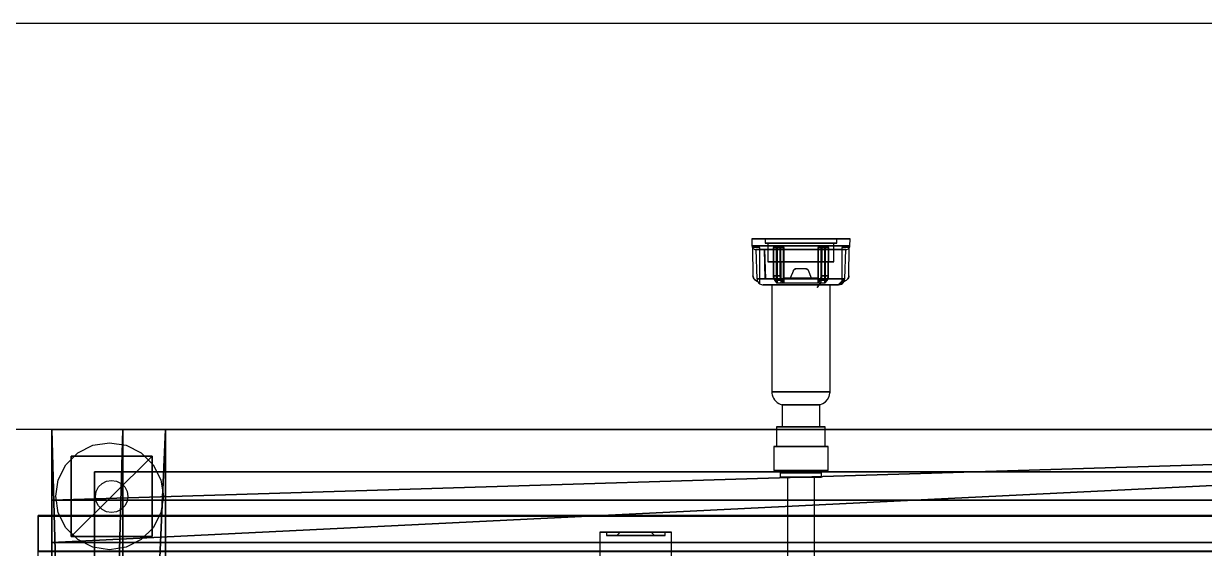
# Model space of a CAD drawing. Units: millimetres at full size, sheet at 1:50. Extents: x -9750 to 9750, y -6680 to 6675.
# Drawn here: x -1733.8 to -1297.9, y 5001.1 to 5195.1 of the extents above; entities that cross this region are included whole.
import ezdxf

# ---------------------------------------------------------------- set-up
doc = ezdxf.new("R2010")
doc.units = ezdxf.units.MM
doc.header["$LTSCALE"] = 50
doc.layers.add('0-6_壁', color=4, linetype='Continuous')
doc.layers.add('0-A_汎用オブジェクト（実装）', color=4, linetype='Continuous')

msp = doc.modelspace()

# ---------------------------------------------------------------- wipeouts: each hides what was drawn before it
msp.add_wipeout([(296.23, 5045.05), (-3865.77, 5045.05), (-3865.77, 3795.05), (-3865.77, 3795.05)])

# ---------------------------------------------------------------- next in the draw order: wipeouts: each hides what was drawn before it
msp.add_wipeout([(296.23, 5045.05), (-3865.77, 3795.05), (296.23, 3795.05), (296.23, 3795.05)])

# ---------------------------------------------------------------- next in the draw order: linework, layer by layer
at = {"layer": '0-A_汎用オブジェクト（実装）'}
for p, q in [((-1708.23, 5039.22), (-1702.07, 5040.19)), ((-1708.23, 5039.22), (-1702.07, 5040.19)), ((-1702.07, 5040.19), (-1695.92, 5039.22)), ((-1702.07, 5040.19), (-1695.92, 5039.22)), ((-1718.18, 5032.03), (-1713.78, 5036.41)), ((-1718.18, 5032.03), (-1713.78, 5036.41)), ((-1713.78, 5036.41), (-1708.23, 5039.22)), ((-1713.78, 5036.41), (-1708.23, 5039.22)), ((-1695.92, 5039.22), (-1690.37, 5036.41)), ((-1695.92, 5039.22), (-1690.37, 5036.41)), ((-1690.37, 5036.41), (-1685.96, 5032.03)), ((-1690.37, 5036.41), (-1685.96, 5032.03)), ((-1721.01, 5026.5), (-1718.18, 5032.03)), ((-1721.01, 5026.5), (-1718.18, 5032.03)), ((-1716.24, 5005.48), (-1716.24, 5035.17)), ((-1716.24, 5005.48), (-1716.24, 5035.17)), ((-1716.24, 5035.17), (-1686.4, 5035.17)), ((-1686.4, 5035.17), (-1686.4, 5005.48)), ((-1685.96, 5032.03), (-1683.13, 5026.5)), ((-1685.96, 5032.03), (-1683.13, 5026.5)), ((-1707.7, 5029.39), (-889.18, 5029.39)), ((-1456.84, 5029.92), (-1436.84, 5029.92)), ((-1436.84, 5029.92), (-1456.84, 5029.92)), ((-1439.24, 5029.02), (-1454.44, 5029.02)), ((-1454.44, 5029.02), (-1439.24, 5029.02)), ((-1454.44, 5027.42), (-1439.24, 5027.42)), ((-1439.24, 5027.42), (-1454.44, 5027.42)), ((-1721.99, 5020.38), (-1721.01, 5026.5)), ((-1721.99, 5020.38), (-1721.01, 5026.5)), ((-1707.29, 5020.33), (-1707, 5022.16)), ((-1707.29, 5020.33), (-1707, 5022.16)), ((-1707, 5022.16), (-1706.15, 5023.82)), ((-1707, 5022.16), (-1706.15, 5023.82)), ((-1706.15, 5023.82), (-1704.83, 5025.13)), ((-1706.15, 5023.82), (-1704.83, 5025.13)), ((-1704.83, 5025.13), (-1703.17, 5025.97)), ((-1704.83, 5025.13), (-1703.17, 5025.97)), ((-1703.17, 5025.97), (-1701.32, 5026.26)), ((-1703.17, 5025.97), (-1701.32, 5026.26)), ((-1701.32, 5026.26), (-1699.48, 5025.97)), ((-1701.32, 5026.26), (-1699.48, 5025.97)), ((-1699.48, 5025.97), (-1697.81, 5025.13)), ((-1699.48, 5025.97), (-1697.81, 5025.13)), ((-1697.81, 5025.13), (-1696.49, 5023.82)), ((-1697.81, 5025.13), (-1696.49, 5023.82)), ((-1696.49, 5023.82), (-1695.65, 5022.16)), ((-1696.49, 5023.82), (-1695.65, 5022.16)), ((-1695.65, 5022.16), (-1695.35, 5020.33)), ((-1695.65, 5022.16), (-1695.35, 5020.33)), ((-1683.13, 5026.5), (-1682.16, 5020.38)), ((-1683.13, 5026.5), (-1682.16, 5020.38)), ((-873.44, 5018.95), (-1723.44, 5018.95)), ((-873.44, 5018.95), (-1723.44, 5018.95)), ((-1721.01, 5014.26), (-1721.99, 5020.38)), ((-1707, 5018.49), (-1707.29, 5020.33)), ((-1707, 5018.49), (-1707.29, 5020.33)), ((-1706.15, 5016.84), (-1707, 5018.49)), ((-1706.15, 5016.84), (-1707, 5018.49)), ((-1695.65, 5018.49), (-1696.49, 5016.84)), ((-1695.65, 5018.49), (-1696.49, 5016.84)), ((-1695.35, 5020.33), (-1695.65, 5018.49)), ((-1695.35, 5020.33), (-1695.65, 5018.49)), ((-1682.16, 5020.38), (-1683.13, 5014.26)), ((-1682.16, 5020.38), (-1683.13, 5014.26)), ((-1718.18, 5008.73), (-1721.01, 5014.26)), ((-1704.83, 5015.52), (-1706.15, 5016.84)), ((-1704.83, 5015.52), (-1706.15, 5016.84)), ((-1703.17, 5014.68), (-1704.83, 5015.52)), ((-1703.17, 5014.68), (-1704.83, 5015.52)), ((-1701.32, 5014.39), (-1703.17, 5014.68)), ((-1701.32, 5014.39), (-1703.17, 5014.68)), ((-1699.48, 5014.68), (-1701.32, 5014.39)), ((-1699.48, 5014.68), (-1701.32, 5014.39)), ((-1697.81, 5015.52), (-1699.48, 5014.68)), ((-1697.81, 5015.52), (-1699.48, 5014.68)), ((-1696.49, 5016.84), (-1697.81, 5015.52)), ((-1696.49, 5016.84), (-1697.81, 5015.52)), ((-1683.13, 5014.26), (-1685.96, 5008.73)), ((-1683.13, 5014.26), (-1685.96, 5008.73)), ((-1728.45, 4983.52), (-1728.45, 5013.27)), ((-1713.78, 5004.35), (-1718.18, 5008.73)), ((-1713.78, 5004.35), (-1718.18, 5008.73)), ((-1686.4, 5005.48), (-1716.24, 5005.48)), ((-1686.4, 5005.48), (-1716.24, 5005.48)), ((-1685.96, 5008.73), (-1690.37, 5004.35)), ((-1685.96, 5008.73), (-1690.37, 5004.35)), ((-1494.58, 5007.12), (-1521.07, 5007.12)), ((-1521.07, 5007.12), (-1494.58, 5007.12)), ((-1497, 5005.92), (-1518.65, 5005.92)), ((-1502.1, 5007.12), (-1513.55, 5007.12)), ((-1513.55, 5007.12), (-1502.1, 5007.12)), ((-873.44, 5003.29), (-1723.44, 5003.29)), ((-873.44, 5003.29), (-1723.44, 5003.29)), ((-1708.23, 5001.54), (-1713.78, 5004.35)), ((-1708.23, 5001.54), (-1713.78, 5004.35)), ((-1702.07, 5000.57), (-1708.23, 5001.54)), ((-1702.07, 5000.57), (-1708.23, 5001.54)), ((-1695.92, 5001.54), (-1702.07, 5000.57)), ((-1695.92, 5001.54), (-1702.07, 5000.57)), ((-1690.37, 5004.35), (-1695.92, 5001.54)), ((-1690.37, 5004.35), (-1695.92, 5001.54))]:
    msp.add_line(p, q, dxfattribs=at)
for points in [[(-1436.84, 5038.72), (-1456.84, 5038.72), (-1456.84, 5029.92), (-1436.84, 5029.92), (-1436.84, 5038.72), (-1456.84, 5038.72)], [(-1456.84, 5038.72), (-1456.84, 5029.92), (-1436.84, 5029.92), (-1436.84, 5038.72), (-1456.84, 5038.72), (-1436.84, 5038.72)], [(-1716.24, 5035.17), (-1686.4, 5035.17), (-1686.4, 5005.48)], [(-889.18, 4110.71), (-1707.7, 4110.71), (-1707.7, 5029.39)], [(-1707.7, 4110.71), (-1707.7, 5029.39), (-889.18, 5029.39)], [(-1718.18, 5008.73), (-1721.01, 5014.26), (-1721.99, 5020.38)], [(-1518.65, 5005.92), (-1497, 5005.92), (-1497, 5007.12), (-1518.65, 5007.12), (-1518.65, 5005.92), (-1497, 5005.92)]]:
    msp.add_lwpolyline(points, dxfattribs=at)
for points in [[(-1716.24, 5005.48), (-1686.4, 5035.17), (-1716.24, 5035.17)], [(-1716.24, 5005.48), (-1686.4, 5005.48), (-1686.4, 5035.17)], [(-1716.24, 5005.48), (-1686.4, 5005.48), (-1686.4, 5035.17)], [(-1716.24, 5005.48), (-1686.4, 5035.17), (-1716.24, 5035.17)], [(-1707.7, 4110.71), (-889.18, 4110.71), (-889.18, 5029.39), (-1707.7, 4110.71), (-889.18, 5029.39), (-1707.7, 5029.39)], [(-1707.7, 4110.71), (-889.18, 5029.39), (-1707.7, 5029.39)], [(-1454.44, 5029.02), (-1454.44, 5027.42), (-1439.24, 5027.42), (-1439.24, 5029.02)], [(-1454.44, 5029.02), (-1454.44, 5027.42), (-1439.24, 5027.42), (-1439.24, 5029.02)], [(-1452.67, 5029.92), (-1452.67, 5029.02), (-1441.02, 5029.02), (-1441.02, 5029.92)], [(-1452.67, 5029.92), (-1452.67, 5029.02), (-1441.02, 5029.02), (-1441.02, 5029.92)], [(-1451.84, 5027.42), (-1451.84, 4958.43), (-1441.84, 4958.43), (-1441.84, 5027.42)], [(-1451.84, 5027.42), (-1451.84, 4958.43), (-1441.84, 4958.43), (-1441.84, 5027.42)], [(-868.45, 5013.01), (-868.45, 5013.27), (-1728.45, 5013.27), (-1728.45, 5013.01)], [(-868.45, 5013.27), (-1728.45, 5013.27), (-1728.45, 5000.27), (-868.45, 5000.27)], [(-868.45, 5000.01), (-868.45, 5013.01), (-1728.45, 5013.01), (-1728.45, 5000.01)], [(-1494.58, 4983.62), (-1494.58, 5007.12), (-1521.07, 5007.12), (-1521.07, 4983.62)], [(-1494.58, 4983.62), (-1494.58, 5007.12), (-1521.07, 5007.12), (-1521.07, 4983.62)], [(-1497, 5005.92), (-1497, 5007.12), (-1518.65, 5007.12), (-1518.65, 5005.92)], [(-1500.9, 5005.92), (-1502.1, 5007.12), (-1513.55, 5007.12), (-1514.75, 5005.92)], [(-1500.9, 5005.92), (-1502.1, 5007.12), (-1513.55, 5007.12), (-1514.75, 5005.92)]]:
    msp.add_lwpolyline(points, close=True, dxfattribs=at)

# ---------------------------------------------------------------- next in the draw order: wipeouts: each hides what was drawn before it
at = {"color": 7}
msp.add_wipeout([(4520.23, 5045.05), (4520.23, 5195.05), (-3865.77, 5195.05), (-3865.77, 5195.05)], dxfattribs=at)

# ---------------------------------------------------------------- next in the draw order: wipeouts: each hides what was drawn before it
msp.add_wipeout([(4520.23, 5045.05), (-3865.77, 5195.05), (-3865.77, 5045.05), (-3865.77, 5045.05)], dxfattribs=at)

# ---------------------------------------------------------------- next in the draw order: linework, layer by layer
at = {"layer": '0-6_壁', "color": 3}
for p, q in [((4520.23, 5195.05), (-3865.77, 5195.05)), ((-698.77, 5045.05), (-3865.77, 5045.05))]:
    msp.add_line(p, q, dxfattribs=at)
at = {"layer": '0-6_壁', "color": 7}
msp.add_solid([(4520.23, 5045.05), (-3865.77, 5045.05), (-3865.77, 5045.05)], dxfattribs=at)
at = {"layer": '0-A_汎用オブジェクト（実装）'}
for p, q in [((-1465.02, 5115.52), (-1428.67, 5115.52)), ((-1433.6, 5113.88), (-1460.09, 5113.88)), ((-1460.09, 5113.88), (-1433.6, 5113.88)), ((-1464.66, 5112.3), (-1464.54, 5101.8)), ((-1462.01, 5112.3), (-1464.66, 5112.3)), ((-1462.01, 5099.29), (-1462.01, 5112.3)), ((-1457.13, 5112.3), (-1453.21, 5112.3)), ((-1453.05, 5112.3), (-1456.97, 5112.3)), ((-1440.64, 5112.3), (-1436.71, 5112.3)), ((-1436.56, 5112.3), (-1440.48, 5112.3)), ((-1429.03, 5112.3), (-1431.68, 5112.3)), ((-1429.15, 5101.8), (-1429.03, 5112.3)), ((-1434.65, 5107.02), (-1459.04, 5107.02)), ((-1459.04, 5107.02), (-1434.65, 5107.02)), ((-1452.84, 5100.92), (-1440.84, 5100.92)), ((-1440.84, 5100.92), (-1452.84, 5100.92)), ((-1449.6, 5103.81), (-1450.79, 5100.92)), ((-1450.79, 5100.92), (-1442.89, 5100.92)), ((-1445.01, 5104.42), (-1448.68, 5104.42)), ((-1442.89, 5100.92), (-1444.09, 5103.81)), ((-1463.61, 5100.21), (-1462.01, 5099.29)), ((-1460.75, 5098.52), (-1432.93, 5098.52)), ((-1432.93, 5098.52), (-1460.75, 5098.52)), ((-1723.44, 5018.95), (-1723.44, 5045.05)), ((-1723.44, 5018.95), (-1723.44, 5045.05)), ((-1723.44, 5045.05), (-1697.21, 5045.05)), ((-1723.44, 5045.05), (-1697.21, 5045.05)), ((-1723.44, 4095.05), (-1723.44, 5045.05)), ((-1723.44, 4095.05), (-1723.44, 5045.05)), ((-1723.44, 5045.05), (-873.44, 5045.05)), ((-1723.44, 5045.05), (-873.44, 5045.05)), ((-1723.44, 5003.29), (-1723.44, 5045.05)), ((-1723.44, 5003.29), (-1723.44, 5045.05)), ((-1723.44, 5045.05), (-1681.47, 5045.05)), ((-1723.44, 4095.05), (-1723.44, 5045.05)), ((-1723.44, 4095.05), (-1723.44, 5045.05)), ((-1723.44, 5045.05), (-1681.47, 5045.05)), ((-1723.44, 5045.05), (-873.44, 5045.05)), ((-1723.44, 5045.05), (-873.44, 5045.05)), ((-1697.21, 5045.05), (-1697.21, 4095.05)), ((-1697.21, 5045.05), (-1697.21, 4095.05)), ((-1681.47, 5045.05), (-1681.47, 4095.05)), ((-1681.47, 5045.05), (-1681.47, 4095.05)), ((-1455.84, 5046.02), (-1437.84, 5046.02))]:
    msp.add_line(p, q, dxfattribs=at)
for points in [[(-1428.67, 5115.52), (-1465.02, 5115.52), (-1464.93, 5112.9), (-1428.76, 5112.9), (-1428.67, 5115.52), (-1465.02, 5115.52)], [(-1431.68, 5112.3), (-1431.68, 5099.29), (-1430.07, 5100.21)], [(-1463.61, 5100.21), (-1463.92, 5100.44), (-1464.18, 5100.72), (-1464.37, 5101.05), (-1464.5, 5101.42), (-1464.54, 5101.8)], [(-1449.6, 5103.81), (-1449.55, 5103.91), (-1449.48, 5104.01), (-1449.41, 5104.1), (-1449.32, 5104.19), (-1449.23, 5104.26), (-1449.13, 5104.32), (-1449.02, 5104.36), (-1448.91, 5104.4), (-1448.79, 5104.42), (-1448.68, 5104.42)], [(-1445.01, 5104.42), (-1444.89, 5104.42), (-1444.78, 5104.4), (-1444.67, 5104.36), (-1444.56, 5104.32), (-1444.46, 5104.26), (-1444.36, 5104.19), (-1444.28, 5104.1), (-1444.2, 5104.01), (-1444.14, 5103.91), (-1444.09, 5103.81)], [(-1429.15, 5101.8), (-1429.19, 5101.42), (-1429.31, 5101.05), (-1429.51, 5100.72), (-1429.76, 5100.44), (-1430.07, 5100.21)], [(-1437.84, 5046.02), (-1455.84, 5046.02), (-1455.84, 5038.72), (-1437.84, 5038.72), (-1437.84, 5046.02), (-1455.84, 5046.02)]]:
    msp.add_lwpolyline(points, dxfattribs=at)
for points in [[(-1428.76, 5112.9), (-1428.67, 5115.52), (-1465.02, 5115.52), (-1464.93, 5112.9)], [(-1460.09, 5115.52), (-1460.09, 5113.88), (-1433.6, 5113.88), (-1433.6, 5115.52)], [(-1433.6, 5115.52), (-1460.09, 5115.52), (-1460.09, 5113.88), (-1433.6, 5113.88)], [(-1459.04, 5113.88), (-1459.04, 5107.02), (-1434.65, 5107.02), (-1434.65, 5113.88)], [(-1434.65, 5113.88), (-1459.04, 5113.88), (-1459.04, 5107.02), (-1434.65, 5107.02)], [(-1430.24, 5111.52), (-1429.91, 5111.56), (-1429.6, 5111.67), (-1429.32, 5111.84), (-1429.09, 5112.07), (-1428.91, 5112.35), (-1428.8, 5112.66), (-1428.76, 5112.9), (-1464.93, 5112.9), (-1464.9, 5112.7), (-1464.84, 5112.49), (-1464.74, 5112.28), (-1464.61, 5112.09), (-1464.45, 5111.92), (-1464.27, 5111.77), (-1464.07, 5111.66), (-1463.86, 5111.58), (-1463.65, 5111.54), (-1463.45, 5111.52)], [(-1430.24, 5111.52), (-1429.91, 5111.56), (-1429.6, 5111.67), (-1429.32, 5111.84), (-1429.09, 5112.07), (-1428.91, 5112.35), (-1428.8, 5112.66), (-1428.76, 5112.9), (-1464.93, 5112.9), (-1464.9, 5112.7), (-1464.84, 5112.49), (-1464.74, 5112.28), (-1464.61, 5112.09), (-1464.45, 5111.92), (-1464.27, 5111.77), (-1464.07, 5111.66), (-1463.86, 5111.58), (-1463.65, 5111.54), (-1463.45, 5111.52)], [(-1464.5, 5101.42), (-1464.37, 5101.05), (-1464.18, 5100.72), (-1463.92, 5100.44), (-1463.61, 5100.21), (-1462.01, 5099.29), (-1462.01, 5112.3), (-1464.66, 5112.3), (-1464.54, 5101.8)], [(-1464.66, 5112.3), (-1464.54, 5101.8), (-1464.5, 5101.42), (-1464.37, 5101.05), (-1464.18, 5100.72), (-1463.92, 5100.44), (-1463.61, 5100.21), (-1462.01, 5099.29), (-1462.01, 5112.3)], [(-1463.45, 5111.52), (-1463.07, 5100.76), (-1430.62, 5100.76), (-1430.24, 5111.52)], [(-1460.03, 5100.76), (-1460.28, 5111.52), (-1459.97, 5100.76), (-1430.62, 5100.76), (-1430.24, 5111.52), (-1463.45, 5111.52), (-1463.07, 5100.76)], [(-1457.13, 5112.3), (-1457.07, 5101.8), (-1454.47, 5101.8), (-1454.53, 5112.3)], [(-1457.13, 5112.3), (-1457.07, 5101.8), (-1457.05, 5101.42), (-1456.99, 5101.05), (-1456.89, 5100.72), (-1456.76, 5100.44), (-1456.61, 5100.21), (-1455.81, 5099.29), (-1455.81, 5112.3)], [(-1456.89, 5101.42), (-1456.83, 5101.05), (-1456.73, 5100.72), (-1456.6, 5100.44), (-1456.45, 5100.21), (-1455.65, 5099.29), (-1455.65, 5112.3), (-1456.97, 5112.3), (-1456.91, 5101.8)], [(-1454.37, 5112.3), (-1456.97, 5112.3), (-1456.91, 5101.8), (-1454.31, 5101.8), (-1454.37, 5112.3), (-1454.31, 5101.8), (-1454.29, 5101.42), (-1454.23, 5101.05), (-1454.13, 5100.72), (-1454, 5100.44), (-1453.85, 5100.21), (-1453.05, 5099.29), (-1453.05, 5112.3)], [(-1455.81, 5099.29), (-1453.21, 5099.29), (-1453.21, 5112.3), (-1455.81, 5112.3)], [(-1453.05, 5099.29), (-1453.05, 5112.3), (-1455.65, 5112.3), (-1455.65, 5099.29)], [(-1454.45, 5101.42), (-1454.39, 5101.05), (-1454.29, 5100.72), (-1454.16, 5100.44), (-1454.01, 5100.21), (-1453.21, 5099.29), (-1453.21, 5112.3), (-1454.53, 5112.3), (-1454.47, 5101.8)], [(-1440.64, 5112.3), (-1440.64, 5099.29), (-1438.04, 5099.29), (-1438.04, 5112.3)], [(-1439.4, 5101.42), (-1439.37, 5101.8), (-1439.31, 5112.3), (-1440.64, 5112.3), (-1440.64, 5099.29), (-1439.84, 5100.21), (-1439.68, 5100.44), (-1439.55, 5100.72), (-1439.46, 5101.05)], [(-1439.15, 5112.3), (-1440.48, 5112.3), (-1440.48, 5099.29), (-1439.68, 5100.21), (-1439.52, 5100.44), (-1439.39, 5100.72), (-1439.3, 5101.05), (-1439.24, 5101.42), (-1439.22, 5101.8)], [(-1437.88, 5112.3), (-1440.48, 5112.3), (-1440.48, 5099.29), (-1437.88, 5099.29)], [(-1439.37, 5101.8), (-1436.78, 5101.8), (-1436.71, 5112.3), (-1439.31, 5112.3)], [(-1436.62, 5101.8), (-1436.56, 5112.3), (-1439.15, 5112.3), (-1439.22, 5101.8)], [(-1436.71, 5112.3), (-1438.04, 5112.3), (-1438.04, 5099.29), (-1437.24, 5100.21), (-1437.08, 5100.44), (-1436.96, 5100.72), (-1436.86, 5101.05), (-1436.8, 5101.42), (-1436.78, 5101.8)], [(-1436.64, 5101.42), (-1436.62, 5101.8), (-1436.56, 5112.3), (-1437.88, 5112.3), (-1437.88, 5099.29), (-1437.08, 5100.21), (-1436.93, 5100.44), (-1436.8, 5100.72), (-1436.7, 5101.05)], [(-1429.03, 5112.3), (-1431.68, 5112.3), (-1431.68, 5099.29), (-1430.07, 5100.21), (-1429.76, 5100.44), (-1429.51, 5100.72), (-1429.31, 5101.05), (-1429.19, 5101.42), (-1429.15, 5101.8)], [(-1429.19, 5101.42), (-1429.15, 5101.8), (-1429.03, 5112.3), (-1431.68, 5112.3), (-1431.68, 5099.29), (-1430.07, 5100.21), (-1429.76, 5100.44), (-1429.51, 5100.72), (-1429.31, 5101.05)], [(-1454.32, 5107.02), (-1454.31, 5099.2), (-1439.37, 5099.2), (-1439.37, 5107.02)], [(-1439.37, 5107.02), (-1454.32, 5107.02), (-1454.31, 5099.2), (-1439.37, 5099.2)], [(-1432.93, 5098.52), (-1432.41, 5098.59), (-1431.91, 5098.76), (-1431.46, 5099.05), (-1431.09, 5099.43), (-1430.82, 5099.89), (-1430.66, 5100.39), (-1430.98, 5100.58), (-1430.81, 5100.76), (-1463.07, 5100.76), (-1463.04, 5100.43), (-1462.95, 5100.1), (-1462.81, 5099.76), (-1462.61, 5099.45), (-1462.36, 5099.17), (-1462.07, 5098.94), (-1461.75, 5098.75), (-1461.42, 5098.62), (-1461.08, 5098.55), (-1460.75, 5098.52)], [(-1457.05, 5101.42), (-1456.99, 5101.05), (-1456.89, 5100.72), (-1456.76, 5100.44), (-1456.61, 5100.21), (-1454.01, 5100.21), (-1454.16, 5100.44), (-1454.29, 5100.72), (-1454.39, 5101.05), (-1454.45, 5101.42), (-1454.47, 5101.8), (-1457.07, 5101.8)], [(-1456.83, 5101.05), (-1456.73, 5100.72), (-1456.6, 5100.44), (-1456.45, 5100.21), (-1453.85, 5100.21), (-1454, 5100.44), (-1454.13, 5100.72), (-1454.23, 5101.05), (-1454.29, 5101.42), (-1454.31, 5101.8), (-1456.91, 5101.8), (-1456.89, 5101.42)], [(-1454.31, 5099.2), (-1439.37, 5099.2), (-1439.38, 5099.42), (-1439.5, 5099.86), (-1439.72, 5100.25), (-1440.03, 5100.57), (-1440.41, 5100.8), (-1440.84, 5100.92), (-1452.84, 5100.92), (-1453.08, 5100.87), (-1453.31, 5100.79), (-1453.53, 5100.66), (-1453.73, 5100.51), (-1453.91, 5100.32), (-1454.06, 5100.11), (-1454.18, 5099.89), (-1454.26, 5099.66), (-1454.3, 5099.43)], [(-1442.89, 5100.92), (-1444.09, 5103.81), (-1444.14, 5103.91), (-1444.2, 5104.01), (-1444.28, 5104.1), (-1444.36, 5104.19), (-1444.46, 5104.26), (-1444.56, 5104.32), (-1444.67, 5104.36), (-1444.78, 5104.4), (-1444.89, 5104.42), (-1445.01, 5104.42), (-1448.68, 5104.42), (-1448.79, 5104.42), (-1448.91, 5104.4), (-1449.02, 5104.36), (-1449.13, 5104.32), (-1449.23, 5104.26), (-1449.32, 5104.19), (-1449.41, 5104.1), (-1449.48, 5104.01), (-1449.55, 5103.91), (-1449.6, 5103.81), (-1450.79, 5100.92)], [(-1444.78, 5104.4), (-1444.89, 5104.42), (-1445.01, 5104.42), (-1448.68, 5104.42), (-1448.79, 5104.42), (-1448.91, 5104.4), (-1449.02, 5104.36), (-1449.13, 5104.32), (-1449.23, 5104.26), (-1449.32, 5104.19), (-1449.41, 5104.1), (-1449.48, 5104.01), (-1449.55, 5103.91), (-1449.6, 5103.81), (-1450.79, 5100.92), (-1442.89, 5100.92), (-1444.09, 5103.81), (-1444.14, 5103.91), (-1444.2, 5104.01), (-1444.28, 5104.1), (-1444.36, 5104.19), (-1444.46, 5104.26), (-1444.56, 5104.32), (-1444.67, 5104.36)], [(-1436.96, 5100.72), (-1436.86, 5101.05), (-1436.8, 5101.42), (-1436.78, 5101.8), (-1439.37, 5101.8), (-1439.4, 5101.42), (-1439.46, 5101.05), (-1439.55, 5100.72), (-1439.68, 5100.44), (-1439.84, 5100.21), (-1437.24, 5100.21), (-1437.08, 5100.44)], [(-1439.39, 5100.72), (-1439.52, 5100.44), (-1439.68, 5100.21), (-1437.08, 5100.21), (-1436.93, 5100.44), (-1436.8, 5100.72), (-1436.7, 5101.05), (-1436.64, 5101.42), (-1436.62, 5101.8), (-1439.22, 5101.8), (-1439.24, 5101.42), (-1439.3, 5101.05)], [(-1432.92, 5098.58), (-1432.41, 5098.59), (-1430.61, 5100.92)], [(-1457.59, 5098.52), (-1457.59, 5059.02), (-1436.09, 5059.02), (-1436.09, 5098.52)], [(-1457.59, 5098.52), (-1457.59, 5059.02), (-1436.09, 5059.02), (-1436.09, 5098.52)], [(-1456.61, 5100.21), (-1455.81, 5099.29), (-1453.21, 5099.29), (-1454.01, 5100.21)], [(-1453.85, 5100.21), (-1456.45, 5100.21), (-1455.65, 5099.29), (-1453.05, 5099.29)], [(-1439.38, 5099.2), (-1439.64, 5099.42), (-1440.86, 5097.48)], [(-1440.64, 5099.29), (-1438.04, 5099.29), (-1437.24, 5100.21), (-1439.84, 5100.21)], [(-1437.88, 5099.29), (-1437.08, 5100.21), (-1439.68, 5100.21), (-1440.48, 5099.29)], [(-1439.87, 5054.18), (-1438.75, 5054.61), (-1437.76, 5055.3), (-1436.97, 5056.2), (-1436.41, 5057.26), (-1436.13, 5058.43), (-1436.09, 5059.02), (-1457.59, 5059.02), (-1457.56, 5058.42), (-1457.44, 5057.81), (-1457.24, 5057.19), (-1456.96, 5056.58), (-1456.58, 5056.01), (-1456.13, 5055.49), (-1455.61, 5055.04), (-1455.04, 5054.67), (-1454.44, 5054.38), (-1453.82, 5054.18)], [(-1439.87, 5054.18), (-1438.75, 5054.61), (-1437.76, 5055.3), (-1436.97, 5056.2), (-1436.41, 5057.26), (-1436.13, 5058.43), (-1436.1, 5058.73), (-1436.09, 5059.02), (-1457.59, 5059.02), (-1457.56, 5058.42), (-1457.44, 5057.81), (-1457.24, 5057.19), (-1456.96, 5056.58), (-1456.58, 5056.01), (-1456.13, 5055.49), (-1455.61, 5055.04), (-1455.04, 5054.67), (-1454.44, 5054.38), (-1453.82, 5054.18)], [(-1453.82, 5054.18), (-1453.82, 5046.02), (-1439.87, 5046.02), (-1439.87, 5054.18)], [(-1453.82, 5054.18), (-1453.82, 5046.02), (-1439.87, 5046.02), (-1439.87, 5054.18)], [(-1723.44, 4095.05), (-1697.21, 4095.05), (-1697.21, 5045.05), (-1723.44, 4095.05), (-1697.21, 5045.05), (-1723.44, 5045.05)], [(-1723.44, 5018.95), (-873.44, 5045.05), (-1723.44, 5045.05)], [(-1723.44, 5018.95), (-873.44, 5018.95), (-873.44, 5045.05)], [(-1723.44, 4095.05), (-1697.21, 5045.05), (-1723.44, 5045.05)], [(-1697.21, 4095.05), (-1723.44, 5045.05), (-1723.44, 4095.05)], [(-1697.21, 4095.05), (-1697.21, 5045.05), (-1723.44, 5045.05)], [(-1723.44, 5018.95), (-873.44, 5018.95), (-873.44, 5045.05)], [(-1723.44, 5018.95), (-873.44, 5045.05), (-1723.44, 5045.05)], [(-1723.44, 4095.05), (-1681.47, 4095.05), (-1681.47, 5045.05)], [(-1723.44, 4095.05), (-1681.47, 5045.05), (-1723.44, 5045.05)], [(-1723.44, 5003.29), (-873.44, 5003.29), (-873.44, 5045.05), (-1723.44, 5003.29), (-873.44, 5045.05), (-1723.44, 5045.05)], [(-1723.44, 4095.05), (-1681.47, 4095.05), (-1681.47, 5045.05)], [(-1723.44, 4095.05), (-1681.47, 5045.05), (-1723.44, 5045.05)], [(-1723.44, 5003.29), (-873.44, 5003.29), (-873.44, 5045.05), (-1723.44, 5003.29), (-873.44, 5045.05), (-1723.44, 5045.05)], [(-1455.84, 5046.02), (-1455.84, 5038.72), (-1437.84, 5038.72), (-1437.84, 5046.02)]]:
    msp.add_lwpolyline(points, close=True, dxfattribs=at)

doc.saveas('drawing.dxf')
